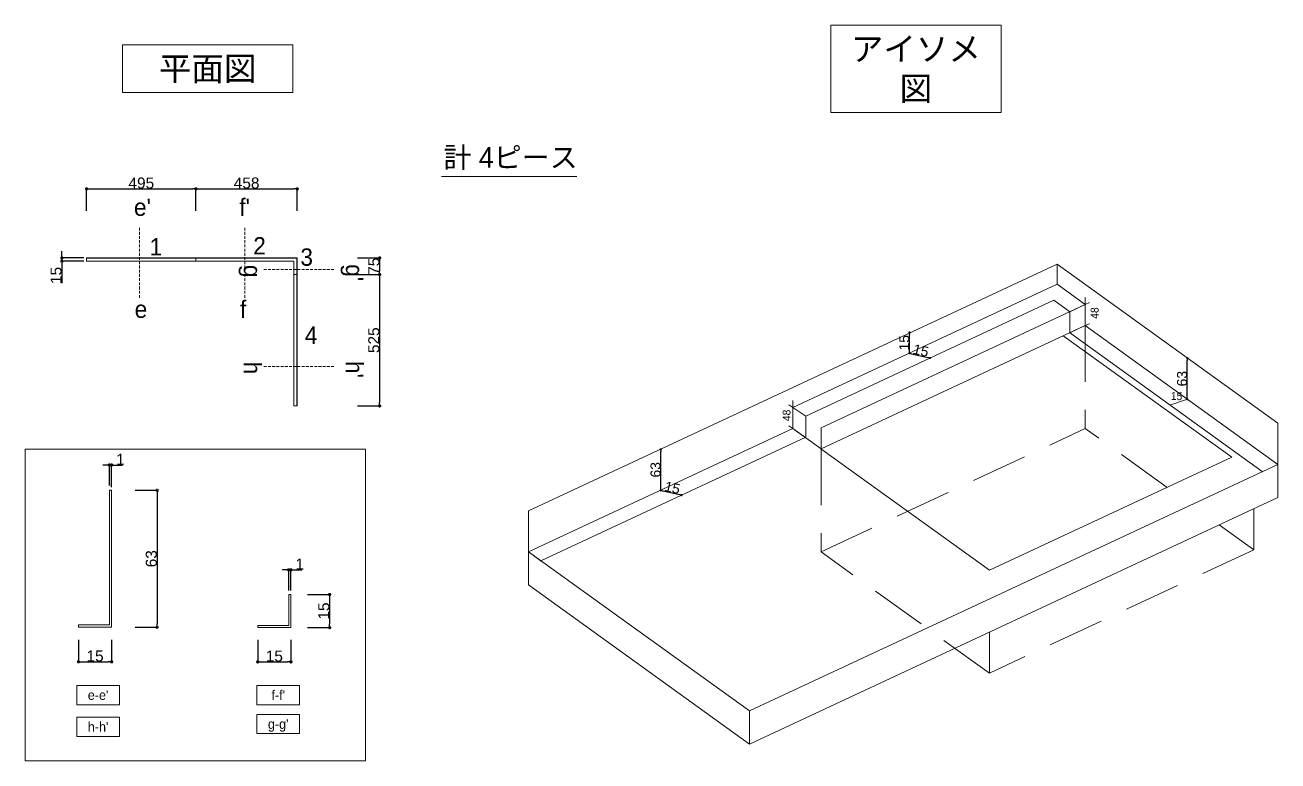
# Model space of a CAD drawing. Header units: millimetres. Extents: x 0 to 1313252738, y -131 to 560100888.
# Drawn here: x 1313109429 to 1313115099, y 560027262 to 560030594 of the extents above; entities that cross this region are included whole.
import ezdxf

# ---------------------------------------------------------------- set-up
doc = ezdxf.new("R2010")
doc.units = ezdxf.units.MM
doc.linetypes.add('DASHED', pattern=[19.05, 12.7, -6.35])
doc.linetypes.add('DASHED2', pattern=[9.525, 6.35, -3.175])
doc.layers.get('0').update_dxf_attribs({"lineweight": 0})
for name, color, linetype, lineweight in [('0001外周ライン', 7, 'Continuous', 9), ('TOS_M1', 7, 'Continuous', 9), ('家具', 7, 'Continuous', 0)]:
    doc.layers.add(name, color=color, linetype=linetype, lineweight=lineweight)
doc.styles.add('onnjuku', font='arial.ttf')
doc.dimstyles.new('onnjuku', dxfattribs={"dimtxt": 100, "dimasz": 30, "dimexe": 1.25, "dimexo": 0.625, "dimtad": 1, "dimdec": 0, "dimtxsty": 'onnjuku', "dimblk": 'DOT', "dimcen": 2.5, "dimadec": 0, "dimazin": 0, "dimtfac": 1, "dimtdec": 0, "dimtmove": 0, "dimatfit": 3, "dimfxl": 500, "dimfxlon": 1, "dimarcsym": 0})

# ---------------------------------------------------------------- blocks, each defined once
blk = doc.blocks.new('_Dot')
at = {"color": 0, "linetype": 'ByBlock', "lineweight": -2}
blk.add_line((-0.5, 0), (-1, 0), dxfattribs=at)
at = {"color": 0, "linetype": 'ByBlock', "const_width": 0.5}
blk.add_lwpolyline([(-0.25, 0, 1), (0.25, 0, 1)], format="xyb", close=True, dxfattribs=at)
blk = doc.blocks.new('*D625')
at = {"layer": 'Defpoints', "color": 0, "transparency": 16777216}
for p in [(1313109595.4, 560029524.9), (1313109707.3, 560029539.9), (1313109707.3, 560029524.9)]:
    blk.add_point(p, dxfattribs=at)
at = {"layer": 'TOS_M1', "color": 0, "lineweight": -2, "transparency": 16777216}
for p, q in [((1313109595.4, 560029554.9), (1313109595.4, 560029569.9)), ((1313109695.4, 560029539.9), (1313109594.2, 560029539.9)), ((1313109695.4, 560029524.9), (1313109594.2, 560029524.9)), ((1313109595.4, 560029539.9), (1313109595.4, 560029524.9)), ((1313109595.4, 560029509.9), (1313109595.4, 560029426.4))]:
    blk.add_line(p, q, dxfattribs=at)
at = {"layer": 'TOS_M1', "color": 0, "lineweight": -2, "transparency": 16777216, "xscale": 15, "yscale": 15, "zscale": 15}
for p, rotation in [((1313109595.4, 560029539.9), 270), ((1313109595.4, 560029524.9), 90)]:
    blk.add_blockref('_Dot', p, dxfattribs=dict(at, rotation=rotation))
at = {"layer": 'TOS_M1', "color": 0, "transparency": 16777216, "insert": (1313109569.3, 560029460.7), "char_height": 50, "attachment_point": 5, "rotation": 90, "style": 'onnjuku'}
blk.add_mtext('15', dxfattribs=at)
blk = doc.blocks.new('*D634')
at = {"layer": 'Defpoints', "color": 0, "transparency": 16777216}
for p in [(1313109670.5, 560027905), (1313109820.5, 560027905), (1313109820.5, 560027711.3)]:
    blk.add_point(p, dxfattribs=at)
at = {"layer": 'TOS_M1', "color": 0, "lineweight": -2, "transparency": 16777216}
for p, q in [((1313109670.5, 560027811.3), (1313109670.5, 560027710)), ((1313109820.5, 560027811.3), (1313109820.5, 560027710)), ((1313109685.5, 560027711.3), (1313109805.5, 560027711.3))]:
    blk.add_line(p, q, dxfattribs=at)
at = {"layer": 'TOS_M1', "color": 0, "lineweight": -2, "transparency": 16777216, "xscale": 15, "yscale": 15, "zscale": 15, "rotation": 180}
blk.add_blockref('_Dot', (1313109670.5, 560027711.3), dxfattribs=at)
at = {"layer": 'TOS_M1', "color": 0, "lineweight": -2, "transparency": 16777216, "xscale": 15, "yscale": 15, "zscale": 15}
blk.add_blockref('_Dot', (1313109820.5, 560027711.3), dxfattribs=at)
at = {"layer": 'TOS_M1', "color": 0, "transparency": 16777216, "insert": (1313109745.5, 560027737.4), "char_height": 50, "width": 107.892, "attachment_point": 5, "style": 'onnjuku'}
blk.add_mtext('15', dxfattribs=at)
blk = doc.blocks.new('*D635')
at = {"layer": 'Defpoints', "color": 0, "transparency": 16777216}
for p in [(1313109815.5, 560028488.1), (1313109820.5, 560027868.1), (1313110026.5, 560027868.1)]:
    blk.add_point(p, dxfattribs=at)
at = {"layer": 'TOS_M1', "color": 0, "lineweight": -2, "transparency": 16777216}
for p, q in [((1313109926.5, 560028488.1), (1313110027.8, 560028488.1)), ((1313110026.5, 560028473.1), (1313110026.5, 560027883.1)), ((1313109926.5, 560027868.1), (1313110027.8, 560027868.1))]:
    blk.add_line(p, q, dxfattribs=at)
at = {"layer": 'TOS_M1', "color": 0, "lineweight": -2, "transparency": 16777216, "xscale": 15, "yscale": 15, "zscale": 15}
for p, rotation in [((1313110026.5, 560028488.1), 90), ((1313110026.5, 560027868.1), 270)]:
    blk.add_blockref('_Dot', p, dxfattribs=dict(at, rotation=rotation))
at = {"layer": 'TOS_M1', "color": 0, "transparency": 16777216, "insert": (1313110000.4, 560028178.1), "char_height": 50, "width": 62.244, "attachment_point": 5, "rotation": 90, "style": 'onnjuku'}
blk.add_mtext('63', dxfattribs=at)
blk = doc.blocks.new('*D633')
at = {"layer": 'Defpoints', "color": 0, "transparency": 16777216}
for p in [(1313109820.5, 560028602.4), (1313109810.5, 560028508.4), (1313109820.5, 560028490.7)]:
    blk.add_point(p, dxfattribs=at)
at = {"layer": 'TOS_M1', "color": 0, "lineweight": -2, "transparency": 16777216}
for p, q in [((1313109795.5, 560028602.4), (1313109780.5, 560028602.4)), ((1313109810.5, 560028509), (1313109810.5, 560028603.7)), ((1313109810.5, 560028602.4), (1313109820.5, 560028602.4)), ((1313109820.5, 560028502.4), (1313109820.5, 560028603.7)), ((1313109835.5, 560028602.4), (1313109870.2, 560028602.4))]:
    blk.add_line(p, q, dxfattribs=at)
at = {"layer": 'TOS_M1', "color": 0, "lineweight": -2, "transparency": 16777216, "xscale": 15, "yscale": 15, "zscale": 15}
blk.add_blockref('_Dot', (1313109810.5, 560028602.4), dxfattribs=at)
at = {"layer": 'TOS_M1', "color": 0, "lineweight": -2, "transparency": 16777216, "xscale": 15, "yscale": 15, "zscale": 15, "rotation": 180}
blk.add_blockref('_Dot', (1313109820.5, 560028602.4), dxfattribs=at)
at = {"layer": 'TOS_M1', "color": 0, "transparency": 16777216, "insert": (1313109860.4, 560028628.2), "char_height": 50, "attachment_point": 5, "style": 'onnjuku'}
blk.add_mtext('1', dxfattribs=at)
blk = doc.blocks.new('*D636')
at = {"layer": 'Defpoints', "color": 0, "transparency": 16777216}
for p in [(1313110202.3, 560029852.6), (1313109707.3, 560029539.9), (1313110202.3, 560029539.9)]:
    blk.add_point(p, dxfattribs=at)
at = {"layer": 'TOS_M1', "color": 0, "lineweight": -2, "transparency": 16777216}
for p, q in [((1313109707.3, 560029752.6), (1313109707.3, 560029853.9)), ((1313109722.3, 560029852.6), (1313110187.3, 560029852.6)), ((1313110202.3, 560029752.6), (1313110202.3, 560029853.9))]:
    blk.add_line(p, q, dxfattribs=at)
at = {"layer": 'TOS_M1', "color": 0, "lineweight": -2, "transparency": 16777216, "xscale": 15, "yscale": 15, "zscale": 15, "rotation": 180}
blk.add_blockref('_Dot', (1313109707.3, 560029852.6), dxfattribs=at)
at = {"layer": 'TOS_M1', "color": 0, "lineweight": -2, "transparency": 16777216, "xscale": 15, "yscale": 15, "zscale": 15}
blk.add_blockref('_Dot', (1313110202.3, 560029852.6), dxfattribs=at)
at = {"layer": 'TOS_M1', "color": 0, "transparency": 16777216, "insert": (1313109954.8, 560029878.8), "char_height": 50, "attachment_point": 5, "style": 'onnjuku'}
blk.add_mtext('495', dxfattribs=at)
blk = doc.blocks.new('*D637')
at = {"layer": 'Defpoints', "color": 0, "transparency": 16777216}
for p in [(1313110660.3, 560029852.6), (1313110202.3, 560029524.9), (1313110660.3, 560029524.9)]:
    blk.add_point(p, dxfattribs=at)
at = {"layer": 'TOS_M1', "color": 0, "lineweight": -2, "transparency": 16777216}
for p, q in [((1313110202.3, 560029752.6), (1313110202.3, 560029853.9)), ((1313110217.3, 560029852.6), (1313110645.3, 560029852.6)), ((1313110660.3, 560029752.6), (1313110660.3, 560029853.9))]:
    blk.add_line(p, q, dxfattribs=at)
at = {"layer": 'TOS_M1', "color": 0, "lineweight": -2, "transparency": 16777216, "xscale": 15, "yscale": 15, "zscale": 15, "rotation": 180}
blk.add_blockref('_Dot', (1313110202.3, 560029852.6), dxfattribs=at)
at = {"layer": 'TOS_M1', "color": 0, "lineweight": -2, "transparency": 16777216, "xscale": 15, "yscale": 15, "zscale": 15}
blk.add_blockref('_Dot', (1313110660.3, 560029852.6), dxfattribs=at)
at = {"layer": 'TOS_M1', "color": 0, "transparency": 16777216, "insert": (1313110431.3, 560029878.8), "char_height": 50, "attachment_point": 5, "style": 'onnjuku'}
blk.add_mtext('458', dxfattribs=at)
blk = doc.blocks.new('*D638')
at = {"layer": 'Defpoints', "color": 0, "transparency": 16777216}
for p in [(1313110659.3, 560029464.9), (1313110660.3, 560028869.9), (1313111033.4, 560028869.9)]:
    blk.add_point(p, dxfattribs=at)
at = {"layer": 'TOS_M1', "color": 0, "lineweight": -2, "transparency": 16777216}
for p, q in [((1313110933.4, 560029464.9), (1313111034.6, 560029464.9)), ((1313111033.4, 560029449.9), (1313111033.4, 560028884.9)), ((1313110933.4, 560028869.9), (1313111034.6, 560028869.9))]:
    blk.add_line(p, q, dxfattribs=at)
at = {"layer": 'TOS_M1', "color": 0, "lineweight": -2, "transparency": 16777216, "xscale": 15, "yscale": 15, "zscale": 15}
for p, rotation in [((1313111033.4, 560029464.9), 90), ((1313111033.4, 560028869.9), 270)]:
    blk.add_blockref('_Dot', p, dxfattribs=dict(at, rotation=rotation))
at = {"layer": 'TOS_M1', "color": 0, "transparency": 16777216, "insert": (1313111007.2, 560029167.4), "char_height": 50, "attachment_point": 5, "rotation": 90, "style": 'onnjuku'}
blk.add_mtext('525', dxfattribs=at)
blk = doc.blocks.new('*D639')
at = {"layer": 'Defpoints', "color": 0, "transparency": 16777216}
for p in [(1313110851.5, 560029539.9), (1313110850.5, 560029464.9), (1313111033.4, 560029464.9)]:
    blk.add_point(p, dxfattribs=at)
at = {"layer": 'TOS_M1', "color": 0, "lineweight": -2, "transparency": 16777216}
for p, q in [((1313110933.4, 560029539.9), (1313111034.6, 560029539.9)), ((1313111033.4, 560029524.9), (1313111033.4, 560029479.9)), ((1313110933.4, 560029464.9), (1313111034.6, 560029464.9))]:
    blk.add_line(p, q, dxfattribs=at)
at = {"layer": 'TOS_M1', "color": 0, "lineweight": -2, "transparency": 16777216, "xscale": 15, "yscale": 15, "zscale": 15}
for p, rotation in [((1313111033.4, 560029539.9), 90), ((1313111033.4, 560029464.9), 270)]:
    blk.add_blockref('_Dot', p, dxfattribs=dict(at, rotation=rotation))
at = {"layer": 'TOS_M1', "color": 0, "transparency": 16777216, "insert": (1313111007.3, 560029502.4), "char_height": 50, "attachment_point": 5, "rotation": 90, "style": 'onnjuku'}
blk.add_mtext('75', dxfattribs=at)
blk = doc.blocks.new('*D645')
at = {"layer": 'Defpoints', "color": 0, "transparency": 16777216}
for p in [(1313110481.8, 560027904.7), (1313110631.8, 560027904.7), (1313110631.8, 560027711)]:
    blk.add_point(p, dxfattribs=at)
at = {"layer": 'TOS_M1', "color": 0, "lineweight": -2, "transparency": 16777216}
for p, q in [((1313110481.8, 560027811), (1313110481.8, 560027709.7)), ((1313110631.8, 560027811), (1313110631.8, 560027709.7)), ((1313110496.8, 560027711), (1313110616.8, 560027711))]:
    blk.add_line(p, q, dxfattribs=at)
at = {"layer": 'TOS_M1', "color": 0, "lineweight": -2, "transparency": 16777216, "xscale": 15, "yscale": 15, "zscale": 15, "rotation": 180}
blk.add_blockref('_Dot', (1313110481.8, 560027711), dxfattribs=at)
at = {"layer": 'TOS_M1', "color": 0, "lineweight": -2, "transparency": 16777216, "xscale": 15, "yscale": 15, "zscale": 15}
blk.add_blockref('_Dot', (1313110631.8, 560027711), dxfattribs=at)
at = {"layer": 'TOS_M1', "color": 0, "transparency": 16777216, "insert": (1313110556.8, 560027737.1), "char_height": 50, "width": 107.892, "attachment_point": 5, "style": 'onnjuku'}
blk.add_mtext('15', dxfattribs=at)
blk = doc.blocks.new('*D646')
at = {"layer": 'Defpoints', "color": 0, "transparency": 16777216}
for p in [(1313110601.1, 560028016.1), (1313110601.1, 560027866.1), (1313110807.1, 560027866.1)]:
    blk.add_point(p, dxfattribs=at)
at = {"layer": 'TOS_M1', "color": 0, "lineweight": -2, "transparency": 16777216}
for p, q in [((1313110707.1, 560028016.1), (1313110808.3, 560028016.1)), ((1313110807.1, 560028001.1), (1313110807.1, 560027881.1)), ((1313110707.1, 560027866.1), (1313110808.3, 560027866.1))]:
    blk.add_line(p, q, dxfattribs=at)
at = {"layer": 'TOS_M1', "color": 0, "lineweight": -2, "transparency": 16777216, "xscale": 15, "yscale": 15, "zscale": 15}
for p, rotation in [((1313110807.1, 560028016.1), 90), ((1313110807.1, 560027866.1), 270)]:
    blk.add_blockref('_Dot', p, dxfattribs=dict(at, rotation=rotation))
at = {"layer": 'TOS_M1', "color": 0, "transparency": 16777216, "insert": (1313110780.9, 560027941.1), "char_height": 50, "attachment_point": 5, "rotation": 90, "style": 'onnjuku'}
blk.add_mtext('15', dxfattribs=at)
blk = doc.blocks.new('*D644')
at = {"layer": 'Defpoints', "color": 0, "transparency": 16777216}
for p in [(1313110631.8, 560028127.8), (1313110621.8, 560028033.8), (1313110631.8, 560028033.8)]:
    blk.add_point(p, dxfattribs=at)
at = {"layer": 'TOS_M1', "color": 0, "lineweight": -2, "transparency": 16777216}
for p, q in [((1313110606.8, 560028127.8), (1313110591.8, 560028127.8)), ((1313110621.8, 560028034.4), (1313110621.8, 560028129.1)), ((1313110621.8, 560028127.8), (1313110631.8, 560028127.8)), ((1313110631.8, 560028034.4), (1313110631.8, 560028129.1)), ((1313110646.8, 560028127.8), (1313110681.4, 560028127.8))]:
    blk.add_line(p, q, dxfattribs=at)
at = {"layer": 'TOS_M1', "color": 0, "lineweight": -2, "transparency": 16777216, "xscale": 15, "yscale": 15, "zscale": 15}
blk.add_blockref('_Dot', (1313110621.8, 560028127.8), dxfattribs=at)
at = {"layer": 'TOS_M1', "color": 0, "lineweight": -2, "transparency": 16777216, "xscale": 15, "yscale": 15, "zscale": 15, "rotation": 180}
blk.add_blockref('_Dot', (1313110631.8, 560028127.8), dxfattribs=at)
at = {"layer": 'TOS_M1', "color": 0, "transparency": 16777216, "insert": (1313110671.6, 560028153.6), "char_height": 50, "attachment_point": 5, "style": 'onnjuku'}
blk.add_mtext('1', dxfattribs=at)
blk = doc.blocks.new('*D647')
at = {"layer": '0001外周ライン', "color": 0, "lineweight": -2, "transparency": 16777216}
for p, q in [((1313112305.6, 560028673.6), (1313112306.8, 560028673.6)), ((1313112305.6, 560028497.7), (1313112305.6, 560028663.6)), ((1313112305.6, 560028487.7), (1313112306.8, 560028487.7))]:
    blk.add_line(p, q, dxfattribs=at)
at = {"layer": 'Defpoints', "color": 0, "transparency": 16777216}
for p in [(1313112305.6, 560028673.6), (1313112305.6, 560028673.6), (1313112305.6, 560028487.7)]:
    blk.add_point(p, dxfattribs=at)
at = {"layer": '0001外周ライン', "color": 0, "lineweight": -2, "transparency": 16777216, "xscale": 10, "yscale": 10, "zscale": 10}
for p, rotation in [((1313112305.6, 560028673.6), 90), ((1313112305.6, 560028487.7), 270)]:
    blk.add_blockref('_Dot', p, dxfattribs=dict(at, rotation=rotation))
at = {"layer": '0001外周ライン', "color": 0, "transparency": 16777216, "insert": (1313112282, 560028580.7), "char_height": 45, "width": 288.813, "attachment_point": 5, "rotation": 90, "style": 'onnjuku'}
blk.add_mtext('63', dxfattribs=at)
blk = doc.blocks.new('*D648')
at = {"layer": '0001外周ライン', "color": 0, "lineweight": -2, "transparency": 16777216}
for p, q in [((1313112306.4, 560028487.1), (1313112306.1, 560028485.9)), ((1313112316.1, 560028484.9), (1313112389.8, 560028468.1)), ((1313112399.6, 560028465.9), (1313112399.3, 560028464.6))]:
    blk.add_line(p, q, dxfattribs=at)
at = {"layer": 'Defpoints', "color": 0, "transparency": 16777216}
for p in [(1313112306.4, 560028487.1), (1313112399.6, 560028465.9), (1313112399.6, 560028465.9)]:
    blk.add_point(p, dxfattribs=at)
at = {"layer": '0001外周ライン', "color": 0, "lineweight": -2, "transparency": 16777216, "xscale": 10, "yscale": 10, "zscale": 10}
for p, rotation in [((1313112306.4, 560028487.1), 167.1472941015047), ((1313112399.6, 560028465.9), 347.1472941015047)]:
    blk.add_blockref('_Dot', p, dxfattribs=dict(at, rotation=rotation))
at = {"layer": '0001外周ライン', "color": 0, "transparency": 16777216, "insert": (1313112358.2, 560028499.5), "char_height": 45, "width": 657.299, "attachment_point": 5, "rotation": 347.1473, "style": 'onnjuku'}
blk.add_mtext('15', dxfattribs=at)
blk = doc.blocks.new('*D650')
at = {"layer": '0001外周ライン', "color": 0, "lineweight": -2, "transparency": 16777216}
for p, q in [((1313113431.2, 560029203), (1313113432.4, 560029203)), ((1313113431.2, 560029118.7), (1313113431.2, 560029193)), ((1313113431.2, 560029108.7), (1313113432.4, 560029108.7))]:
    blk.add_line(p, q, dxfattribs=at)
at = {"layer": 'Defpoints', "color": 0, "transparency": 16777216}
for p in [(1313113431.2, 560029203), (1313113431.2, 560029203), (1313113431.2, 560029108.7)]:
    blk.add_point(p, dxfattribs=at)
at = {"layer": '0001外周ライン', "color": 0, "lineweight": -2, "transparency": 16777216, "xscale": 10, "yscale": 10, "zscale": 10}
for p, rotation in [((1313113431.2, 560029203), 90), ((1313113431.2, 560029108.7), 270)]:
    blk.add_blockref('_Dot', p, dxfattribs=dict(at, rotation=rotation))
at = {"layer": '0001外周ライン', "color": 0, "transparency": 16777216, "insert": (1313113407.6, 560029155.9), "char_height": 45, "width": 288.813, "attachment_point": 5, "rotation": 90, "style": 'onnjuku'}
blk.add_mtext('15', dxfattribs=at)
blk = doc.blocks.new('*D651')
at = {"layer": '0001外周ライン', "color": 0, "lineweight": -2, "transparency": 16777216}
for p, q in [((1313114688.3, 560029086.3), (1313114689.6, 560029086.3)), ((1313114688.3, 560028910.4), (1313114688.3, 560029076.3)), ((1313114688.3, 560028900.4), (1313114689.6, 560028900.4))]:
    blk.add_line(p, q, dxfattribs=at)
at = {"layer": 'Defpoints', "color": 0, "transparency": 16777216}
for p in [(1313114688.3, 560029086.3), (1313114688.3, 560029086.3), (1313114688.3, 560028900.4)]:
    blk.add_point(p, dxfattribs=at)
at = {"layer": '0001外周ライン', "color": 0, "lineweight": -2, "transparency": 16777216, "xscale": 10, "yscale": 10, "zscale": 10}
for p, rotation in [((1313114688.3, 560029086.3), 90), ((1313114688.3, 560028900.4), 270)]:
    blk.add_blockref('_Dot', p, dxfattribs=dict(at, rotation=rotation))
at = {"layer": '0001外周ライン', "color": 0, "transparency": 16777216, "insert": (1313114664.7, 560028993.3), "char_height": 45, "width": 288.813, "attachment_point": 5, "rotation": 90, "style": 'onnjuku'}
blk.add_mtext('63', dxfattribs=at)
blk = doc.blocks.new('*D652')
at = {"layer": '0001外周ライン', "color": 0, "lineweight": -2, "transparency": 16777216}
for p, q in [((1313113431, 560029108.4), (1313113430.7, 560029107.2)), ((1313113440.8, 560029106.2), (1313113514.5, 560029089.4)), ((1313113524.3, 560029087.1), (1313113524, 560029085.9))]:
    blk.add_line(p, q, dxfattribs=at)
at = {"layer": 'Defpoints', "color": 0, "transparency": 16777216}
for p in [(1313113431, 560029108.4), (1313113524.3, 560029087.1), (1313113524.3, 560029087.1)]:
    blk.add_point(p, dxfattribs=at)
at = {"layer": '0001外周ライン', "color": 0, "lineweight": -2, "transparency": 16777216, "xscale": 10, "yscale": 10, "zscale": 10}
for p, rotation in [((1313113431, 560029108.4), 167.1472940318693), ((1313113524.3, 560029087.1), 347.1472940318694)]:
    blk.add_blockref('_Dot', p, dxfattribs=dict(at, rotation=rotation))
at = {"layer": '0001外周ライン', "color": 0, "transparency": 16777216, "insert": (1313113482.9, 560029120.8), "char_height": 45, "width": 657.299, "attachment_point": 5, "rotation": 347.1473, "style": 'onnjuku'}
blk.add_mtext('15', dxfattribs=at)

msp = doc.modelspace()

# ---------------------------------------------------------------- linework, layer by layer
at = {"layer": '0001外周ライン', "linetype": 'DASHED'}
for p, q in [((1313109946.169, 560029676.94), (1313109946.169, 560029356.823)), ((1313110422.673, 560029676.94), (1313110422.673, 560029356.823)), ((1313110826.76, 560029486.899), (1313110506.644, 560029486.899)), ((1313110826.76, 560029048.99), (1313110506.644, 560029048.99))]:
    msp.add_line(p, q, dxfattribs=at)
at = {"layer": '0001外周ライン'}
for p, q in [((1313110202.268, 560029539.949), (1313109707.268, 560029539.949)), ((1313109707.268, 560029539.949), (1313109707.268, 560029524.949)), ((1313110202.268, 560029538.949), (1313109707.268, 560029538.949)), ((1313109707.268, 560029524.949), (1313110645.268, 560029524.949)), ((1313110660.268, 560029539.949), (1313110202.268, 560029539.949)), ((1313110202.268, 560029524.949), (1313110202.268, 560029539.949)), ((1313110659.268, 560029538.949), (1313110202.268, 560029538.949)), ((1313110660.268, 560029539.949), (1313110645.268, 560029539.949)), ((1313110645.268, 560029524.949), (1313110645.268, 560028869.949)), ((1313110659.268, 560029464.949), (1313110659.268, 560029538.949)), ((1313110660.268, 560029464.949), (1313110660.268, 560029539.949)), ((1313110660.268, 560029464.949), (1313110645.268, 560029464.949)), ((1313110659.268, 560028869.949), (1313110659.268, 560029464.949)), ((1313110660.268, 560028869.949), (1313110660.268, 560029464.949)), ((1313114226.762, 560029329.066), (1313113030.794, 560028770.66)), ((1313113030.794, 560028675.247), (1313114226.762, 560029233.654)), ((1313114126.888, 560029187.576), (1313114889.662, 560028637.855)), ((1313110660.268, 560028869.949), (1313110645.268, 560028869.949)), ((1313112903.561, 560028862.355), (1313112961.545, 560028824.126)), ((1313113030.794, 560028675.247), (1313112903.561, 560028766.942)), ((1313113030.794, 560028710.59), (1313113030.794, 560028770.66)), ((1313113030.794, 560028675.247), (1313113030.794, 560028770.66)), ((1313113030.794, 560028710.59), (1313113030.794, 560028770.66)), ((1313113030.327, 560028675.584), (1313113793.101, 560028125.862)), ((1313115098.532, 560028605.38), (1313112706.596, 560027488.568)), ((1313114889.662, 560028637.855), (1313113793.101, 560028125.862)), ((1313109810.542, 560027878.083), (1313109810.542, 560028488.083)), ((1313109810.542, 560028488.083), (1313109820.542, 560028488.083)), ((1313109820.542, 560028488.083), (1313109820.542, 560028018.083)), ((1313112706.596, 560027339.127), (1313115098.532, 560028455.939)), ((1313111707.593, 560028208.536), (1313112706.596, 560027488.568)), ((1313111707.593, 560028208.536), (1313111764.693, 560028167.385)), ((1313111707.593, 560028059.096), (1313112706.596, 560027339.127)), ((1313109810.542, 560028018.083), (1313109810.542, 560027878.083)), ((1313109820.542, 560028018.083), (1313109820.542, 560027868.083)), ((1313110621.756, 560028016.065), (1313110621.756, 560027876.065)), ((1313110621.756, 560028016.065), (1313110631.756, 560028016.065)), ((1313110631.756, 560028016.065), (1313110631.756, 560027866.065)), ((1313109670.542, 560027868.083), (1313109670.542, 560027878.083)), ((1313109670.542, 560027878.083), (1313109770.542, 560027878.083)), ((1313109820.542, 560027868.083), (1313109670.542, 560027868.083)), ((1313109810.542, 560027878.083), (1313109770.542, 560027878.083)), ((1313109820.542, 560027868.083), (1313109770.542, 560027868.083)), ((1313109820.542, 560027868.083), (1313109770.542, 560027868.083)), ((1313110621.756, 560027876.065), (1313110481.756, 560027876.065)), ((1313110481.756, 560027866.065), (1313110481.756, 560027876.065)), ((1313110631.756, 560027866.065), (1313110481.756, 560027866.065)), ((1313110631.756, 560027866.065), (1313110481.756, 560027866.065))]:
    msp.add_line(p, q, dxfattribs=at)
at = {"layer": '0001外周ライン', "color": 1, "linetype": 'DASHED', "lineweight": 13}
for p, q in [((1313109707.268, 560029539.949), (1313110660.268, 560029539.949)), ((1313110660.268, 560029539.949), (1313110660.268, 560028869.949))]:
    msp.add_line(p, q, dxfattribs=at)
at = {"layer": '0001外周ライン', "color": 1}
for p, q in [((1313112903.561, 560028952.849), (1313114099.529, 560029511.255)), ((1313114099.529, 560029420.761), (1313114099.529, 560029511.255)), ((1313114099.529, 560029511.255), (1313115098.532, 560028791.287)), ((1313114099.529, 560029420.761), (1313112903.561, 560028862.355)), ((1313114099.529, 560029420.761), (1313114226.762, 560029329.066)), ((1313114083.936, 560029348.179), (1313112961.545, 560028824.126)), ((1313114083.936, 560029348.179), (1313114156.182, 560029296.112)), ((1313114157.513, 560029382.532), (1313114154.516, 560029381.133)), ((1313114156.182, 560029296.112), (1313114226.762, 560029329.066)), ((1313114156.182, 560029200.699), (1313114156.182, 560029296.112)), ((1313114226.762, 560029329.066), (1313114245.364, 560029337.752)), ((1313114226.762, 560029233.654), (1313114226.762, 560029329.066)), ((1313114226.762, 560029233.654), (1313114226.762, 560029329.066)), ((1313114156.182, 560029200.699), (1313114226.762, 560029233.654)), ((1313114226.762, 560029233.654), (1313114245.364, 560029242.339)), ((1313114226.762, 560029233.654), (1313115098.532, 560028605.38)), ((1313114154.811, 560029201.687), (1313115026.581, 560028573.413)), ((1313111707.593, 560028394.443), (1313112903.561, 560028952.849)), ((1313114689.276, 560028900.548), (1313114609.484, 560028872.71)), ((1313112903.561, 560028862.355), (1313112884.425, 560028874.971)), ((1313112903.561, 560028766.942), (1313112903.561, 560028862.355)), ((1313112903.561, 560028802.285), (1313112903.561, 560028862.355)), ((1313112903.561, 560028862.355), (1313112961.545, 560028824.126)), ((1313112903.561, 560028766.942), (1313112884.425, 560028779.559)), ((1313112961.545, 560028728.714), (1313112961.545, 560028824.126)), ((1313112961.545, 560028764.057), (1313112961.545, 560028824.126)), ((1313115098.532, 560028605.38), (1313115098.532, 560028791.287)), ((1313112903.561, 560028766.942), (1313111707.593, 560028208.536)), ((1313112961.545, 560028728.714), (1313111765.577, 560028170.308)), ((1313112903.561, 560028766.942), (1313112958.548, 560028727.314)), ((1313111707.593, 560028208.536), (1313111707.593, 560028394.443))]:
    msp.add_line(p, q, dxfattribs=at)
at = {"layer": '0001外周ライン', "color": 1, "linetype": 'DASHED', "lineweight": 13, "ltscale": 10}
for p, q in [((1313114226.762, 560029233.654), (1313114226.762, 560029419.667)), ((1313112903.561, 560028766.942), (1313112903.561, 560028952.97))]:
    msp.add_line(p, q, dxfattribs=at)
at = {"layer": '0001外周ライン', "linetype": 'DASHED2', "ltscale": 40}
for p, q in [((1313114226.762, 560029233.654), (1313114226.762, 560028767.586)), ((1313113030.794, 560028209.18), (1313114226.762, 560028767.586)), ((1313114596.622, 560028501.032), (1313114226.762, 560028767.586)), ((1313113030.794, 560028675.247), (1313113030.794, 560028209.18)), ((1313114989.069, 560028404.83), (1313114989.069, 560028218.201)), ((1313114989.069, 560028218.201), (1313114831.92, 560028331.456)), ((1313113793.101, 560027659.795), (1313113030.794, 560028209.18)), ((1313114989.069, 560028218.201), (1313113793.101, 560027659.795)), ((1313113793.101, 560027846.424), (1313113793.101, 560027659.795))]:
    msp.add_line(p, q, dxfattribs=at)
at = {"layer": '0001外周ライン'}
msp.add_lwpolyline([(1313110968.967, 560027262.358), (1313109428.727, 560027262.358), (1313109428.727, 560028673.62), (1313110968.967, 560028673.62)], close=True, dxfattribs=at)
for points in [[(1313115098.532, 560028605.38), (1313115098.532, 560028455.939)], [(1313111707.593, 560028208.536), (1313111707.593, 560028059.096)], [(1313112706.596, 560027488.568), (1313112706.596, 560027339.127)]]:
    msp.add_lwpolyline(points, dxfattribs=at)
at = {"layer": '家具', "color": 1}
msp.add_line((1313111312.606, 560029909.271), (1313111925.635, 560029909.271), dxfattribs=at)

# ---------------------------------------------------------------- texts
at = {"layer": '家具', "attachment_point": 5, "style": 'onnjuku', "bg_fill": 16, "box_fill_scale": 1.5, "bg_fill_color": 256, "bg_fill_transparency": 0}
for s, width, gutter_width, heights, insert, char_height in [('{\\fMS PGothic|b0|i0|c128|p50;アイソメ図}', 662.80105, 539.349, [142.805], (1313113460.003, 560030391.05), 107.86978), ('{\\fMS PGothic|b0|i0|c128|p50;平面図}', 662.80105, 539.349, [142.805], (1313110255.1, 560030391.05), 107.86978), ("{\\fMS PGothic|b0|i0|c128|p50;e-e'}", 150.23709, 218.056, [57.735], (1313109759.215, 560027560.352), 43.61126), ("{\\fMS PGothic|b0|i0|c128|p50;f-f'}", 150.23709, 218.056, [57.735], (1313110574.378, 560027560.502), 43.61126), ("{\\fMS PGothic|b0|i0|c128|p50;g-g'}", 150.23709, 218.056, [57.735], (1313110574.378, 560027422.958), 43.61126), ("{\\fMS PGothic|b0|i0|c128|p50;h-h'}", 150.23709, 218.056, [57.735], (1313109759.215, 560027416.938), 43.61126)]:
    msp.add_mtext_dynamic_manual_height_columns(s, width=width, gutter_width=gutter_width, heights=heights, dxfattribs=dict(at, insert=insert, char_height=char_height))
at = {"layer": '家具', "color": 1, "attachment_point": 1, "style": 'onnjuku'}
for s, width, gutter_width, insert, char_height in [('{\\fMS PGothic|b0|i0|c128|p50;計 4ピース}', 655.16123, 463.532, (1313111322.219, 560030041.647), 92.70638), ('{\\fMS PGothic|b0|i0|c128|p50;1}', 159.1839, 392.758, (1313109992.477, 560029629.766), 78.55165), ('{\\fMS PGothic|b0|i0|c128|p50;2}', 159.1839, 392.758, (1313110461.268, 560029634.174), 78.55165), ('{\\fMS PGothic|b0|i0|c128|p50;3}', 159.1839, 392.758, (1313110674.529, 560029583.083), 78.55165), ('{\\fMS PGothic|b0|i0|c128|p50;4}', 159.1839, 392.758, (1313110694.874, 560029229.551), 78.55165)]:
    msp.add_mtext_dynamic_manual_height_columns(s, width=width, gutter_width=gutter_width, heights=[0], dxfattribs=dict(at, insert=insert, char_height=char_height))
at = {"layer": '家具', "char_height": 78.55165, "attachment_point": 1, "style": 'onnjuku'}
for s, insert in [("{\\fMS PGothic|b0|i0|c128|p50;e'}", (1313109921.575, 560029809.054)), ("{\\fMS PGothic|b0|i0|c128|p50;f'}", (1313110398.079, 560029809.054)), ('{\\fMS PGothic|b0|i0|c128|p50;f}', (1313110401.136, 560029347.055)), ('{\\fMS PGothic|b0|i0|c128|p50;e}', (1313109924.632, 560029347.055))]:
    msp.add_mtext_dynamic_manual_height_columns(s, width=159.1839, gutter_width=392.758, heights=[0], dxfattribs=dict(at, insert=insert))
at = {"layer": '家具', "char_height": 78.55165, "attachment_point": 1, "rotation": 270, "style": 'onnjuku'}
for s, insert in [('{\\fMS PGothic|b0|i0|c128|p50;g}', (1313110496.875, 560029508.436)), ("{\\fMS PGothic|b0|i0|c128|p50;g'}", (1313110958.875, 560029511.493)), ('{\\fMS PGothic|b0|i0|c128|p50;h}', (1313110496.875, 560029070.527)), ("{\\fMS PGothic|b0|i0|c128|p50;h'}", (1313110958.875, 560029073.585))]:
    msp.add_mtext_dynamic_manual_height_columns(s, width=159.1839, gutter_width=392.758, heights=[0], dxfattribs=dict(at, insert=insert))
at = {"layer": '家具', "color": 1, "char_height": 35.5439, "attachment_point": 1, "style": 'onnjuku'}
for s, insert, rotation in [('{\\fMS PGothic|b0|i0|c128|p50;48}', (1313114251.14, 560029264.672), 89.803965), ('{\\fMS PGothic|b0|i0|c128|p50;15}', (1313114614.669, 560028933.117), 357.797579), ('{\\fMS PGothic|b0|i0|c128|p50;48}', (1313112856.769, 560028801.319), 89.803965)]:
    msp.add_mtext_dynamic_manual_height_columns(s, width=72.02924, gutter_width=177.719, heights=[0], dxfattribs=dict(at, insert=insert, rotation=rotation))

# ---------------------------------------------------------------- dimensions: what is measured, and where the dimension line sits
at = {"layer": '0001外周ライン', "color": 1}
for base, p1, p2, text, picture, middle in [((1313113431.195, 560029203.048), (1313113431.195, 560029108.711), (1313113431.195, 560029203.048), '15', '*D650', (1313113407.595, 560029155.88)), ((1313114688.309, 560029086.294), (1313114688.309, 560028900.387), (1313114688.309, 560029086.294), '63', '*D651', (1313114664.693, 560028993.341)), ((1313112305.577, 560028673.646), (1313112305.577, 560028487.739), (1313112305.577, 560028673.646), '63', '*D647', (1313112281.961, 560028580.693))]:
    dim = msp.add_linear_dim(base=base, p1=p1, p2=p2, angle=90, text=text, dimstyle='onnjuku', override={"dimtxt": 45, "dimasz": 10}, dxfattribs=at)
    dim.commit()
    dim.dimension.update_dxf_attribs({"geometry": picture, "text_midpoint": middle})
for p1, p2, picture, middle in [((1313113431.027, 560029108.4), (1313113524.259, 560029087.128), '*D652', (1313113482.893, 560029120.773)), ((1313112306.358, 560028487.127), (1313112399.59, 560028465.855), '*D648', (1313112358.224, 560028499.5))]:
    dim = msp.add_aligned_dim(p1=p1, p2=p2, distance=0, text='15', dimstyle='onnjuku', override={"dimtxt": 45, "dimasz": 10}, dxfattribs=at)
    dim.commit()
    dim.dimension.update_dxf_attribs({"geometry": picture, "text_midpoint": middle})
at = {"layer": 'TOS_M1'}
for base, p1, p2, picture, middle in [((1313110202.268, 560029852.613), (1313109707.268, 560029539.949), (1313110202.268, 560029539.949), '*D636', (1313109954.768, 560029878.766)), ((1313110660.268, 560029852.613), (1313110202.268, 560029524.949), (1313110660.268, 560029524.949), '*D637', (1313110431.268, 560029878.766))]:
    dim = msp.add_linear_dim(base=base, p1=p1, p2=p2, dimstyle='onnjuku', override={"dimtxt": 50, "dimasz": 15, "dimfxl": 100}, dxfattribs=at)
    dim.commit()
    dim.dimension.update_dxf_attribs({"geometry": picture, "text_midpoint": middle})
for base, p1, p2, picture, middle in [((1313109595.439, 560029524.949), (1313109707.268, 560029539.949), (1313109707.268, 560029524.949), '*D625', (1313109569.286, 560029460.678)), ((1313111033.399, 560029464.949), (1313110851.541, 560029539.949), (1313110850.541, 560029464.949), '*D639', (1313111007.347, 560029502.449))]:
    dim = msp.add_linear_dim(base=base, p1=p1, p2=p2, angle=90, dimstyle='onnjuku', override={"dimtxt": 50, "dimasz": 15, "dimfxl": 100}, dxfattribs=at)
    dim.commit()
    dim.dimension.update_dxf_attribs({"geometry": picture, "text_midpoint": middle})
for base, p1, p2, text, picture, middle in [((1313111033.399, 560028869.949), (1313110659.268, 560029464.949), (1313110660.268, 560028869.949), '525', '*D638', (1313111007.245, 560029167.449)), ((1313110026.524, 560027868.083), (1313109815.542, 560028488.083), (1313109820.542, 560027868.083), '63', '*D635', (1313110000.353, 560028178.083)), ((1313110807.055, 560027866.065), (1313110601.073, 560028016.065), (1313110601.073, 560027866.065), '15', '*D646', (1313110780.902, 560027941.065))]:
    dim = msp.add_linear_dim(base=base, p1=p1, p2=p2, angle=90, text=text, dimstyle='onnjuku', override={"dimtxt": 50, "dimasz": 15, "dimfxl": 100}, dxfattribs=at)
    dim.commit()
    dim.dimension.update_dxf_attribs({"geometry": picture, "text_midpoint": middle})
for base, p1, p2, text, picture, middle in [((1313109820.542, 560028602.447), (1313109810.542, 560028508.392), (1313109820.542, 560028490.668), '1', '*D633', (1313109860.376, 560028628.174)), ((1313110631.756, 560028127.844), (1313110621.756, 560028033.789), (1313110631.756, 560028033.789), '1', '*D644', (1313110671.59, 560028153.571)), ((1313109820.542, 560027711.26), (1313109670.542, 560027904.992), (1313109820.542, 560027904.992), '15', '*D634', (1313109745.542, 560027737.413)), ((1313110631.756, 560027710.958), (1313110481.756, 560027904.691), (1313110631.756, 560027904.691), '15', '*D645', (1313110556.756, 560027737.112))]:
    dim = msp.add_linear_dim(base=base, p1=p1, p2=p2, text=text, dimstyle='onnjuku', override={"dimtxt": 50, "dimasz": 15, "dimfxl": 100}, dxfattribs=at)
    dim.commit()
    dim.dimension.update_dxf_attribs({"geometry": picture, "text_midpoint": middle})

doc.saveas('drawing.dxf')
